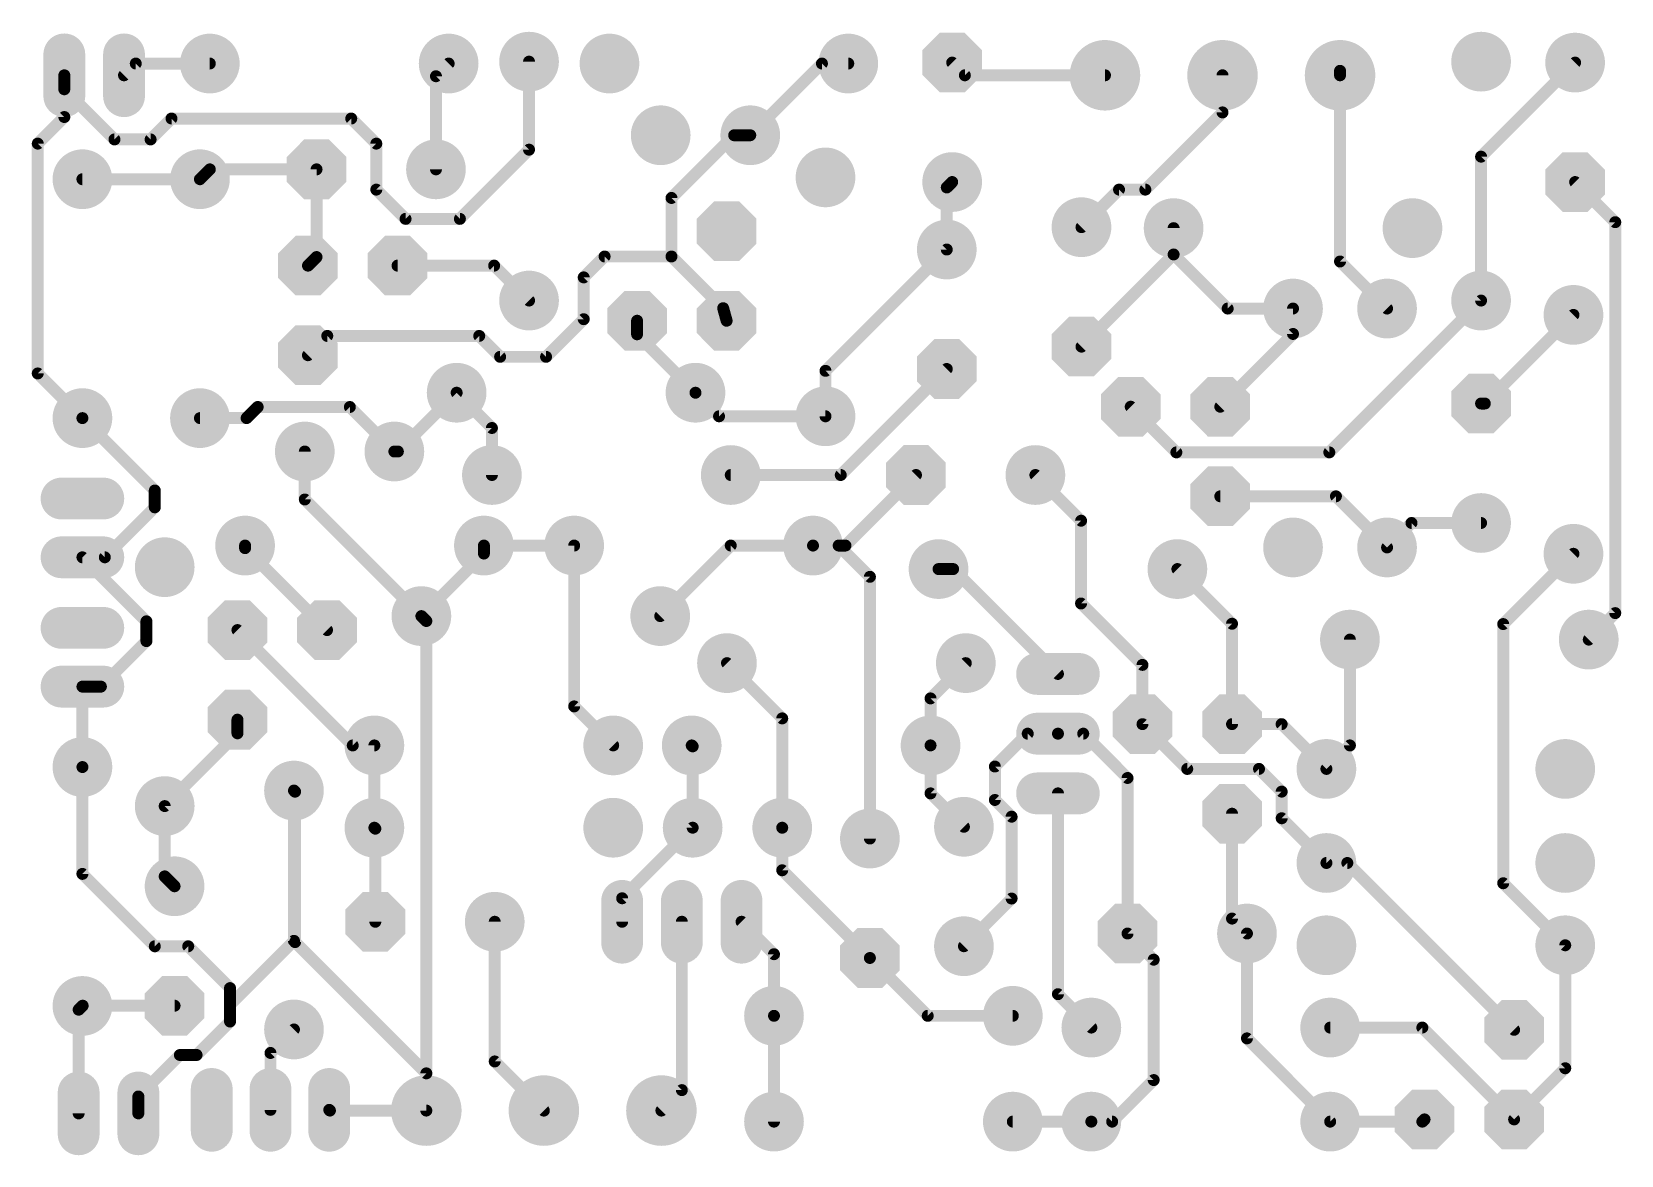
# Model space of a CAD drawing. Extents: x 1.3 to 69, y 1.1 to 48.9.
import ezdxf

# ---------------------------------------------------------------- set-up
doc = ezdxf.new("R2010")
doc.units = 0
doc.layers.add('16', color=175, linetype='CONTINUOUS')
doc.layers.add('17', color=82, linetype='CONTINUOUS')

# ---------------------------------------------------------------- blocks, each defined once
blk = doc.blocks.new('ROUNDP')
at = {"const_width": 0.5}
blk.add_lwpolyline([(0, -0.25, 1), (0, 0.25, 1), (0, -0.25)], format="xyb", dxfattribs=at)
blk = doc.blocks.new('OCTAGONP')
at = {"const_width": 0.5}
blk.add_lwpolyline([(-0.25, -0.1036), (-0.25, 0.1036), (-0.1036, 0.25), (0.1036, 0.25), (0.25, 0.1036), (0.25, -0.1036), (0.1036, -0.25), (-0.1036, -0.25), (-0.25, -0.1036), (-0.25, 0.1036)], dxfattribs=at)
blk = doc.blocks.new('LONGP100')
at = {"const_width": 1}
blk.add_lwpolyline([(-0.5, 0), (0.5, 0)], dxfattribs=at)
at = {"const_width": 0.5}
for points in [[(-0.5, 0.25, 1), (-0.5, -0.25)], [(0.5, -0.25, 1), (0.5, 0.25)]]:
    blk.add_lwpolyline(points, format="xyb", dxfattribs=at)

msp = doc.modelspace()

# ---------------------------------------------------------------- linework, layer by layer
at = {"layer": '16', "const_width": 0.508}
for points in [[(5.27, 47), (5.77, 47.5)], [(5.77, 47.5), (8.92, 47.5)], [(18.54, 46.96), (19.08, 47.5)], [(22.5, 43.836), (22.5, 47.58)], [(31.91, 44.45), (34.96, 47.5)], [(34.96, 47.5), (36.08, 47.5)], [(40.5, 47.54), (41.04, 47)], [(57, 47), (57, 47.1908)], [(63, 43.54), (67, 47.54)], [(2.73, 46.4058), (2.73, 47)], [(2.73, 45.2242), (2.73, 46.4058)], [(2.73, 46.4058), (4.8636, 44.2722)], [(18.54, 43), (18.54, 46.96)], [(41.04, 47), (47, 47)], [(52, 45.4214), (52, 47)], [(57, 39.08), (57, 47)], [(1.6002, 44.0944), (2.73, 45.2242)], [(6.4008, 44.2722), (7.2898, 45.1612)], [(7.2898, 45.1612), (14.9352, 45.1612)], [(14.9352, 45.1612), (16.002, 44.0944)], [(48.7172, 42.1386), (52, 45.4214)], [(28.559, 41.783), (31.226, 44.45)], [(31.226, 44.45), (31.91, 44.45)], [(1.6002, 34.3198), (1.6002, 44.0944)], [(4.8636, 44.2722), (6.4008, 44.2722)], [(16.002, 44.0944), (16.002, 42.1386)], [(19.558, 40.894), (22.5, 43.836)], [(63, 37.42), (63, 43.54)], [(3.5, 42.58), (8.5, 42.58)], [(8.5, 42.58), (8.92, 43)], [(8.92, 43), (13.46, 43)], [(13.46, 43), (13.46, 39.27)], [(40.27, 42.23), (40.5, 42.46)], [(68.707, 40.753), (67, 42.46)], [(16.002, 42.1386), (17.2466, 40.894)], [(28.559, 39.2938), (28.559, 41.783)], [(40.27, 39.59), (40.27, 42.23)], [(46, 40.54), (47.5986, 42.1386)], [(47.5986, 42.1386), (48.7172, 42.1386)], [(17.2466, 40.894), (19.558, 40.894)], [(49.92, 39.38), (49.92, 40.5)], [(68.707, 24.127), (68.707, 40.753)], [(13.46, 39.27), (13.095, 38.905)], [(24.8252, 38.4048), (25.7142, 39.2938)], [(25.7142, 39.2938), (28.559, 39.2938)], [(28.559, 39.2938), (30.7578, 37.095)], [(35.111, 34.431), (40.27, 39.59)], [(46, 35.46), (49.92, 39.38)], [(49.92, 39.38), (52.22, 37.08)], [(59, 37.08), (57, 39.08)], [(16.905, 38.905), (21.015, 38.905)], [(21.015, 38.905), (22.5, 37.42)], [(24.8252, 36.6268), (24.8252, 38.4048)], [(30.7578, 37.095), (30.905, 36.5616)], [(52.22, 37.08), (55, 37.08)], [(55, 37.08), (55, 36)], [(56.5426, 30.9626), (63, 37.42)], [(23.225, 35.0266), (24.8252, 36.6268)], [(27.095, 35.985), (27.095, 36.5616)], [(63.16, 33.04), (66.93, 36.81)], [(13.095, 35.095), (13.9156, 35.9156)], [(13.9156, 35.9156), (20.3802, 35.9156)], [(20.3802, 35.9156), (21.2692, 35.0266)], [(29.58, 33.5), (27.095, 35.985)], [(55, 36), (51.905, 32.905)], [(21.2692, 35.0266), (23.225, 35.0266)], [(3.5, 32.42), (1.6002, 34.3198)], [(35.111, 32.4976), (35.111, 34.431)], [(35.76, 30), (40.27, 34.51)], [(10.4838, 32.42), (10.9568, 32.893)], [(10.9568, 32.893), (14.877, 32.893)], [(14.877, 32.893), (16.77, 31)], [(16.92, 31), (19.42, 33.5)], [(19.42, 33.5), (20.92, 32)], [(29.58, 33.5), (30.5824, 32.4976)], [(48.095, 32.905), (50.0374, 30.9626)], [(63, 33.04), (63.16, 33.04)], [(6.5786, 29.3414), (3.5, 32.42)], [(8.5, 32.42), (10.4838, 32.42)], [(30.5824, 32.4976), (35.111, 32.4976)], [(20.92, 32), (20.92, 30)], [(12.96, 28.96), (12.96, 31)], [(16.77, 31), (16.92, 31)], [(50.0374, 30.9626), (56.5426, 30.9626)], [(31.08, 30), (35.76, 30)], [(35.96, 27), (38.96, 30)], [(45.9834, 28.0566), (44.04, 30)], [(6.5786, 28.6258), (6.5786, 29.3414)], [(17.92, 24), (12.96, 28.96)], [(51.905, 29.095), (56.825, 29.095)], [(56.825, 29.095), (59, 26.92)], [(4.4528, 26.5), (6.5786, 28.6258)], [(45.9834, 24.5364), (45.9834, 28.0566)], [(59, 26.92), (60.04, 27.96)], [(60.04, 27.96), (63, 27.96)], [(10.42, 27), (10.42, 26.89)], [(10.42, 26.89), (13.905, 23.405)], [(20.58, 27), (24.42, 27)], [(20.58, 26.66), (20.58, 27)], [(24.42, 27), (24.42, 20.16)], [(31.08, 27), (28.08, 24)], [(34.58, 27), (31.08, 27)], [(35.671, 27), (34.58, 27)], [(35.671, 27), (35.96, 27)], [(37, 25.671), (35.671, 27)], [(6.223, 23.777), (3.5, 26.5)], [(3.5, 26.5), (4.4528, 26.5)], [(17.92, 24), (20.58, 26.66)], [(63.9412, 23.6612), (66.93, 26.65)], [(37, 14.54), (37, 25.671)], [(40.54, 26), (39.92, 26)], [(45, 21.54), (40.54, 26)], [(52.405, 23.675), (50.08, 26)], [(48.595, 21.9248), (45.9834, 24.5364)], [(67.58, 23), (68.707, 24.127)], [(6.223, 22.9362), (6.223, 23.777)], [(18.13, 23.79), (17.92, 24)], [(18.13, 2.97), (18.13, 23.79)], [(52.405, 19.405), (52.405, 23.675)], [(63.9412, 12.6388), (63.9412, 23.6612)], [(4.2868, 21), (6.223, 22.9362)], [(15, 18.5), (10.095, 23.405)], [(57.42, 18.5), (57.42, 23)], [(33.27, 19.65), (30.92, 22)], [(39.58, 20.5), (41.08, 22)], [(48.595, 19.405), (48.595, 21.9248)], [(3.5, 17.58), (3.5, 21)], [(3.5, 21), (4.2868, 21)], [(24.42, 20.16), (26.08, 18.5)], [(39.58, 18.5), (39.58, 20.5)], [(10.095, 19.015), (10.095, 19.595)], [(33.27, 15), (33.27, 19.65)], [(50.4994, 17.5006), (48.595, 19.405)], [(52.405, 19.405), (54.515, 19.405)], [(54.515, 19.405), (56.42, 17.5)], [(7, 15.92), (10.095, 19.015)], [(43.7142, 19), (42.3164, 17.6022)], [(45, 19), (43.7142, 19)], [(45, 19), (46.0748, 19)], [(46.0748, 19), (47.96, 17.1148)], [(15.92, 18.5), (15, 18.5)], [(15.92, 15), (15.92, 18.5)], [(29.46, 18.46), (29.42, 18.5)], [(29.46, 15), (29.46, 18.46)], [(39.58, 16.46), (39.58, 18.5)], [(56.42, 17.5), (57.42, 18.5)], [(3.5, 13.0354), (3.5, 17.58)], [(42.3164, 17.6022), (42.3164, 16.1798)], [(50.4994, 17.5006), (53.5526, 17.5006)], [(53.5526, 17.5006), (54.5178, 16.5354)], [(47.96, 17.1148), (47.96, 10.5)], [(12.5, 16.58), (12.5476, 16.5324)], [(12.5, 10.1886), (12.5, 16.58)], [(12.5476, 16.5324), (12.5476, 10.1346)], [(41, 15.04), (39.58, 16.46)], [(42.3164, 16.1798), (43.0276, 15.4686)], [(45, 7.92), (45, 16.46)], [(54.5178, 16.5354), (54.5178, 15.4022)], [(7, 12.93), (7, 15.92)], [(43.0276, 15.4686), (43.0276, 11.9876)], [(52.405, 11.135), (52.405, 15.595)], [(54.5178, 15.4022), (56.42, 13.5)], [(15.96, 14.96), (15.92, 15)], [(15.96, 11), (15.96, 14.96)], [(26.46, 12), (29.46, 15)], [(33.27, 13.19), (33.27, 15)], [(56.42, 13.5), (57.31, 13.5)], [(57.31, 13.5), (64.405, 6.405)], [(6.5786, 9.9568), (3.5, 13.0354)], [(7.42, 12.51), (7, 12.93)], [(37, 9.46), (33.27, 13.19)], [(66.58, 10), (63.9412, 12.6388)], [(26.46, 11), (26.46, 12)], [(43.0276, 11.9876), (41, 9.96)], [(21.04, 5.06), (21.04, 11)], [(29, 3.84), (29, 11)], [(32.92, 9.62), (31.54, 11)], [(53.04, 10.5), (52.405, 11.135)], [(8.001, 9.9568), (6.5786, 9.9568)], [(9.779, 8.1788), (8.001, 9.9568)], [(9.779, 7.4676), (12.5, 10.1886)], [(12.5476, 10.1346), (18.13, 4.5522)], [(47.96, 10.5), (49.0728, 9.3872)], [(53.04, 6.04), (53.04, 10.5)], [(66.58, 4.77), (66.58, 10)], [(32.92, 7), (32.92, 9.62)], [(37, 9.46), (39.46, 7)], [(49.0728, 9.3872), (49.0728, 4.2672)], [(9.779, 7.4676), (9.779, 8.1788)], [(46.42, 6.5), (45, 7.92)], [(3.34, 7.26), (3.5, 7.42)], [(3.34, 2.85), (3.34, 7.26)], [(3.5, 7.42), (3.51, 7.43)], [(3.51, 7.43), (7.42, 7.43)], [(9.779, 6.7564), (9.779, 7.4676)], [(8.3566, 5.334), (9.779, 6.7564)], [(32.92, 2.5), (32.92, 7)], [(39.46, 7), (43.08, 7)], [(11.5, 5.42), (12.5, 6.42)], [(56.58, 2.5), (53.04, 6.04)], [(56.58, 6.5), (60.5, 6.5)], [(60.5, 6.5), (64.405, 2.595)], [(5.88, 3.5686), (7.6454, 5.334)], [(7.6454, 5.334), (8.3566, 5.334)], [(11.5, 3), (11.5, 5.42)], [(18.13, 4.5522), (18.13, 2.97)], [(21.04, 5.06), (23.13, 2.97)], [(64.405, 2.595), (66.58, 4.77)], [(28.13, 2.97), (29, 3.84)], [(49.0728, 4.2672), (47.3056, 2.5)], [(5.88, 2.85), (5.88, 3.5686)], [(14.03, 2.97), (14, 3)], [(18.13, 2.97), (14.03, 2.97)], [(46.42, 2.5), (43.08, 2.5)], [(47.3056, 2.5), (46.42, 2.5)], [(56.58, 2.5), (60.5, 2.5)], [(60.5, 2.5), (60.595, 2.595)]]:
    msp.add_lwpolyline(points, dxfattribs=at)
at = {"layer": '16', "const_width": 0.254}
for points in [[(5.77, 47.627, 1), (5.77, 47.373)], [(5.8598, 47.4102, 1), (5.6802, 47.5898)], [(8.92, 47.373, 1), (8.92, 47.627)], [(19.1698, 47.4102, 1), (18.9902, 47.5898)], [(22.627, 47.58, 1), (22.373, 47.58)], [(34.96, 47.627, 1), (34.96, 47.373)], [(35.0498, 47.4102, 1), (34.8702, 47.5898)], [(36.08, 47.373, 1), (36.08, 47.627)], [(40.5898, 47.6298, 1), (40.4102, 47.4502)], [(57.127, 47.1908, 1), (56.873, 47.1908)], [(67.0898, 47.4502, 1), (66.9102, 47.6298)], [(2.857, 47, 1), (2.603, 47)], [(2.857, 46.4058, 1), (2.603, 46.4058)], [(2.8198, 46.4956, 1), (2.6402, 46.316)], [(5.1802, 47.0898, 1), (5.3598, 46.9102)], [(18.667, 46.96, 1), (18.413, 46.96)], [(18.4502, 47.0498, 1), (18.6298, 46.8702)], [(41.04, 47.127, 1), (41.04, 46.873)], [(40.9502, 46.9102, 1), (41.1298, 47.0898)], [(47, 46.873, 1), (47, 47.127)], [(52.127, 47, 1), (51.873, 47)], [(57.127, 47, 1), (56.873, 47)], [(56.873, 47, 1), (57.127, 47)], [(2.603, 46.4058, 1), (2.857, 46.4058)], [(2.603, 45.2242, 1), (2.857, 45.2242)], [(2.8198, 45.1344, 1), (2.6402, 45.314)], [(7.2898, 45.2882, 1), (7.2898, 45.0342)], [(7.3796, 45.0714, 1), (7.2, 45.251)], [(15.025, 45.251, 1), (14.8454, 45.0714)], [(14.9352, 45.0342, 1), (14.9352, 45.2882)], [(51.873, 45.4214, 1), (52.127, 45.4214)], [(52.0898, 45.3316, 1), (51.9102, 45.5112)], [(31.226, 44.577, 1), (31.226, 44.323)], [(31.3158, 44.3602, 1), (31.1362, 44.5398)], [(31.8202, 44.5398, 1), (31.9998, 44.3602)], [(31.91, 44.323, 1), (31.91, 44.577)], [(1.7272, 44.0944, 1), (1.4732, 44.0944)], [(1.5104, 44.1842, 1), (1.69, 44.0046)], [(4.8636, 44.3992, 1), (4.8636, 44.1452)], [(4.7738, 44.1824, 1), (4.9534, 44.362)], [(6.311, 44.362, 1), (6.4906, 44.1824)], [(6.4008, 44.1452, 1), (6.4008, 44.3992)], [(16.129, 44.0944, 1), (15.875, 44.0944)], [(15.9122, 44.0046, 1), (16.0918, 44.1842)], [(22.373, 43.836, 1), (22.627, 43.836)], [(22.5898, 43.7462, 1), (22.4102, 43.9258)], [(63.127, 43.54, 1), (62.873, 43.54)], [(62.9102, 43.6298, 1), (63.0898, 43.4502)], [(3.5, 42.707, 1), (3.5, 42.453)], [(8.4102, 42.6698, 1), (8.5898, 42.4902)], [(8.5, 42.453, 1), (8.5, 42.707)], [(8.92, 43.127, 1), (8.92, 42.873)], [(9.0098, 42.9102, 1), (8.8302, 43.0898)], [(13.587, 43, 1), (13.333, 43)], [(13.46, 42.873, 1), (13.46, 43.127)], [(18.413, 43, 1), (18.667, 43)], [(40.5898, 42.3702, 1), (40.4102, 42.5498)], [(67.0898, 42.5498, 1), (66.9102, 42.3702)], [(16.0918, 42.2284, 1), (15.9122, 42.0488)], [(15.875, 42.1386, 1), (16.129, 42.1386)], [(28.686, 41.783, 1), (28.432, 41.783)], [(28.4692, 41.8728, 1), (28.6488, 41.6932)], [(40.397, 42.23, 1), (40.143, 42.23)], [(40.1802, 42.3198, 1), (40.3598, 42.1402)], [(47.5986, 42.2656, 1), (47.5986, 42.0116)], [(47.6884, 42.0488, 1), (47.5088, 42.2284)], [(48.6274, 42.2284, 1), (48.807, 42.0488)], [(48.7172, 42.0116, 1), (48.7172, 42.2656)], [(17.2466, 41.021, 1), (17.2466, 40.767)], [(17.1568, 40.8042, 1), (17.3364, 40.9838)], [(19.4682, 40.9838, 1), (19.6478, 40.8042)], [(19.558, 40.767, 1), (19.558, 41.021)], [(45.9102, 40.6298, 1), (46.0898, 40.4502)], [(50.047, 40.5, 1), (49.793, 40.5)], [(68.834, 40.753, 1), (68.58, 40.753)], [(68.6172, 40.6632, 1), (68.7968, 40.8428)], [(13.333, 39.27, 1), (13.587, 39.27)], [(13.5498, 39.1802, 1), (13.3702, 39.3598)], [(25.7142, 39.4208, 1), (25.7142, 39.1668)], [(25.804, 39.204, 1), (25.6244, 39.3836)], [(28.6488, 39.3836, 1), (28.4692, 39.204)], [(28.432, 39.2938, 1), (28.686, 39.2938)], [(28.559, 39.1668, 1), (28.559, 39.4208)], [(40.143, 39.59, 1), (40.397, 39.59)], [(40.3598, 39.5002, 1), (40.1802, 39.6798)], [(50.0098, 39.4698, 1), (49.8302, 39.2902)], [(49.793, 39.38, 1), (50.047, 39.38)], [(50.0098, 39.2902, 1), (49.8302, 39.4698)], [(57.0898, 39.1698, 1), (56.9102, 38.9902)], [(13.0052, 38.9948, 1), (13.1848, 38.8152)], [(16.905, 39.032, 1), (16.905, 38.778)], [(21.1048, 38.9948, 1), (20.9252, 38.8152)], [(21.015, 38.778, 1), (21.015, 39.032)], [(24.9522, 38.4048, 1), (24.6982, 38.4048)], [(24.7354, 38.4946, 1), (24.915, 38.315)], [(56.873, 39.08, 1), (57.127, 39.08)], [(22.4102, 37.3302, 1), (22.5898, 37.5098)], [(30.8802, 37.1288, 1), (30.6354, 37.0612)], [(30.668, 37.0052, 1), (30.8476, 37.1848)], [(52.22, 37.207, 1), (52.22, 36.953)], [(52.1302, 36.9902, 1), (52.3098, 37.1698)], [(55.127, 37.08, 1), (54.873, 37.08)], [(55, 36.953, 1), (55, 37.207)], [(58.9102, 36.9902, 1), (59.0898, 37.1698)], [(62.873, 37.42, 1), (63.127, 37.42)], [(63.0898, 37.3302, 1), (62.9102, 37.5098)], [(24.6982, 36.6268, 1), (24.9522, 36.6268)], [(24.915, 36.537, 1), (24.7354, 36.7166)], [(27.222, 36.5616, 1), (26.968, 36.5616)], [(30.7826, 36.5278, 1), (31.0274, 36.5954)], [(67.0198, 36.7202, 1), (66.8402, 36.8998)], [(13.9156, 36.0426, 1), (13.9156, 35.7886)], [(14.0054, 35.8258, 1), (13.8258, 36.0054)], [(20.47, 36.0054, 1), (20.2904, 35.8258)], [(20.3802, 35.7886, 1), (20.3802, 36.0426)], [(27.1848, 36.0748, 1), (27.0052, 35.8952)], [(26.968, 35.985, 1), (27.222, 35.985)], [(54.873, 36, 1), (55.127, 36)], [(55.0898, 35.9102, 1), (54.9102, 36.0898)], [(13.0052, 35.1848, 1), (13.1848, 35.0052)], [(21.2692, 35.1536, 1), (21.2692, 34.8996)], [(21.1794, 34.9368, 1), (21.359, 35.1164)], [(23.1352, 35.1164, 1), (23.3148, 34.9368)], [(23.225, 34.8996, 1), (23.225, 35.1536)], [(45.9102, 35.5498, 1), (46.0898, 35.3702)], [(1.69, 34.4096, 1), (1.5104, 34.23)], [(35.238, 34.431, 1), (34.984, 34.431)], [(35.0212, 34.5208, 1), (35.2008, 34.3412)], [(40.3598, 34.4202, 1), (40.1802, 34.5998)], [(1.4732, 34.3198, 1), (1.7272, 34.3198)], [(10.9568, 33.02, 1), (10.9568, 32.766)], [(11.0466, 32.8032, 1), (10.867, 32.9828)], [(14.9668, 32.9828, 1), (14.7872, 32.8032)], [(14.877, 32.766, 1), (14.877, 33.02)], [(19.5098, 33.5898, 1), (19.3302, 33.4102)], [(19.5098, 33.4102, 1), (19.3302, 33.5898)], [(29.6698, 33.5898, 1), (29.4902, 33.4102)], [(29.4902, 33.4102, 1), (29.6698, 33.5898)], [(48.1848, 32.9948, 1), (48.0052, 32.8152)], [(63, 33.167, 1), (63, 32.913)], [(63.0702, 33.1298, 1), (63.2498, 32.9502)], [(63.16, 32.913, 1), (63.16, 33.167)], [(3.5898, 32.5098, 1), (3.4102, 32.3302)], [(3.4102, 32.3302, 1), (3.5898, 32.5098)], [(8.5, 32.547, 1), (8.5, 32.293)], [(10.394, 32.5098, 1), (10.5736, 32.3302)], [(10.4838, 32.293, 1), (10.4838, 32.547)], [(30.5824, 32.6246, 1), (30.5824, 32.3706)], [(30.4926, 32.4078, 1), (30.6722, 32.5874)], [(34.984, 32.4976, 1), (35.238, 32.4976)], [(35.111, 32.3706, 1), (35.111, 32.6246)], [(51.8152, 32.9948, 1), (51.9948, 32.8152)], [(21.047, 32, 1), (20.793, 32)], [(20.8302, 31.9102, 1), (21.0098, 32.0898)], [(13.087, 31, 1), (12.833, 31)], [(16.77, 31.127, 1), (16.77, 30.873)], [(16.6802, 30.9102, 1), (16.8598, 31.0898)], [(16.8302, 31.0898, 1), (17.0098, 30.9102)], [(16.92, 30.873, 1), (16.92, 31.127)], [(50.0374, 31.0896, 1), (50.0374, 30.8356)], [(49.9476, 30.8728, 1), (50.1272, 31.0524)], [(56.4528, 31.0524, 1), (56.6324, 30.8728)], [(56.5426, 30.8356, 1), (56.5426, 31.0896)], [(20.793, 30, 1), (21.047, 30)], [(31.08, 30.127, 1), (31.08, 29.873)], [(35.6702, 30.0898, 1), (35.8498, 29.9102)], [(35.76, 29.873, 1), (35.76, 30.127)], [(39.0498, 29.9102, 1), (38.8702, 30.0898)], [(44.1298, 30.0898, 1), (43.9502, 29.9102)], [(6.7056, 29.3414, 1), (6.4516, 29.3414)], [(6.4888, 29.2516, 1), (6.6684, 29.4312)], [(13.0498, 29.0498, 1), (12.8702, 28.8702)], [(12.833, 28.96, 1), (13.087, 28.96)], [(51.905, 29.222, 1), (51.905, 28.968)], [(56.9148, 29.1848, 1), (56.7352, 29.0052)], [(56.825, 28.968, 1), (56.825, 29.222)], [(6.4516, 28.6258, 1), (6.7056, 28.6258)], [(6.6684, 28.536, 1), (6.4888, 28.7156)], [(46.1104, 28.0566, 1), (45.8564, 28.0566)], [(45.8936, 27.9668, 1), (46.0732, 28.1464)], [(60.04, 28.087, 1), (60.04, 27.833)], [(60.1298, 27.8702, 1), (59.9502, 28.0498)], [(63, 27.833, 1), (63, 28.087)], [(10.547, 27, 1), (10.293, 27)], [(10.5098, 26.9798, 1), (10.3302, 26.8002)], [(20.58, 27.127, 1), (20.58, 26.873)], [(20.707, 27, 1), (20.453, 27)], [(24.547, 27, 1), (24.293, 27)], [(24.42, 26.873, 1), (24.42, 27.127)], [(31.08, 27.127, 1), (31.08, 26.873)], [(31.1698, 26.9102, 1), (30.9902, 27.0898)], [(34.58, 27.127, 1), (34.58, 26.873)], [(34.58, 26.873, 1), (34.58, 27.127)], [(35.671, 27.127, 1), (35.671, 26.873)], [(35.7608, 27.0898, 1), (35.5812, 26.9102)], [(35.671, 26.873, 1), (35.671, 27.127)], [(35.8702, 27.0898, 1), (36.0498, 26.9102)], [(35.96, 26.873, 1), (35.96, 27.127)], [(58.9102, 27.0098, 1), (59.0898, 26.8302)], [(58.9102, 26.8302, 1), (59.0898, 27.0098)], [(3.5898, 26.5898, 1), (3.4102, 26.4102)], [(3.5, 26.627, 1), (3.5, 26.373)], [(4.363, 26.5898, 1), (4.5426, 26.4102)], [(4.4528, 26.373, 1), (4.4528, 26.627)], [(10.293, 26.89, 1), (10.547, 26.89)], [(20.453, 26.66, 1), (20.707, 26.66)], [(20.6698, 26.5702, 1), (20.4902, 26.7498)], [(67.0198, 26.5602, 1), (66.8402, 26.7398)], [(37.127, 25.671, 1), (36.873, 25.671)], [(36.9102, 25.5812, 1), (37.0898, 25.7608)], [(39.92, 26.127, 1), (39.92, 25.873)], [(40.6298, 26.0898, 1), (40.4502, 25.9102)], [(40.54, 25.873, 1), (40.54, 26.127)], [(50.1698, 26.0898, 1), (49.9902, 25.9102)], [(46.0732, 24.6262, 1), (45.8936, 24.4466)], [(45.8564, 24.5364, 1), (46.1104, 24.5364)], [(68.7968, 24.0372, 1), (68.6172, 24.2168)], [(6.35, 23.777, 1), (6.096, 23.777)], [(6.1332, 23.6872, 1), (6.3128, 23.8668)], [(18.0098, 24.0898, 1), (17.8302, 23.9102)], [(17.8302, 24.0898, 1), (18.0098, 23.9102)], [(17.8302, 23.9102, 1), (18.0098, 24.0898)], [(18.257, 23.79, 1), (18.003, 23.79)], [(18.0402, 23.7002, 1), (18.2198, 23.8798)], [(27.9902, 24.0898, 1), (28.1698, 23.9102)], [(52.532, 23.675, 1), (52.278, 23.675)], [(52.3152, 23.5852, 1), (52.4948, 23.7648)], [(64.0682, 23.6612, 1), (63.8142, 23.6612)], [(63.8514, 23.751, 1), (64.031, 23.5714)], [(68.58, 24.127, 1), (68.834, 24.127)], [(6.096, 22.9362, 1), (6.35, 22.9362)], [(6.3128, 22.8464, 1), (6.1332, 23.026)], [(10.1848, 23.4948, 1), (10.0052, 23.3152)], [(13.8152, 23.3152, 1), (13.9948, 23.4948)], [(57.547, 23, 1), (57.293, 23)], [(67.4902, 23.0898, 1), (67.6698, 22.9102)], [(31.0098, 22.0898, 1), (30.8302, 21.9102)], [(41.1698, 21.9102, 1), (40.9902, 22.0898)], [(44.9102, 21.4502, 1), (45.0898, 21.6298)], [(48.722, 21.9248, 1), (48.468, 21.9248)], [(48.5052, 21.835, 1), (48.6848, 22.0146)], [(3.627, 21, 1), (3.373, 21)], [(3.5, 21.127, 1), (3.5, 20.873)], [(4.197, 21.0898, 1), (4.3766, 20.9102)], [(4.2868, 20.873, 1), (4.2868, 21.127)], [(24.5098, 20.2498, 1), (24.3302, 20.0702)], [(24.293, 20.16, 1), (24.547, 20.16)], [(39.707, 20.5, 1), (39.453, 20.5)], [(39.4902, 20.5898, 1), (39.6698, 20.4102)], [(10.222, 19.595, 1), (9.968, 19.595)], [(33.397, 19.65, 1), (33.143, 19.65)], [(33.1802, 19.5602, 1), (33.3598, 19.7398)], [(48.6848, 19.4948, 1), (48.5052, 19.3152)], [(52.405, 19.532, 1), (52.405, 19.278)], [(54.6048, 19.4948, 1), (54.4252, 19.3152)], [(54.515, 19.278, 1), (54.515, 19.532)], [(9.968, 19.015, 1), (10.222, 19.015)], [(10.1848, 18.9252, 1), (10.0052, 19.1048)], [(43.7142, 19.127, 1), (43.7142, 18.873)], [(43.804, 18.9102, 1), (43.6244, 19.0898)], [(45, 19.127, 1), (45, 18.873)], [(45, 18.873, 1), (45, 19.127)], [(46.1646, 19.0898, 1), (45.985, 18.9102)], [(46.0748, 18.873, 1), (46.0748, 19.127)], [(48.468, 19.405, 1), (48.722, 19.405)], [(52.278, 19.405, 1), (52.532, 19.405)], [(15, 18.627, 1), (15, 18.373)], [(14.9102, 18.4102, 1), (15.0898, 18.5898)], [(16.047, 18.5, 1), (15.793, 18.5)], [(15.92, 18.373, 1), (15.92, 18.627)], [(25.9902, 18.4102, 1), (26.1698, 18.5898)], [(29.5098, 18.5898, 1), (29.3302, 18.4102)], [(29.587, 18.46, 1), (29.333, 18.46)], [(29.3702, 18.3702, 1), (29.5498, 18.5498)], [(39.707, 18.5, 1), (39.453, 18.5)], [(39.453, 18.5, 1), (39.707, 18.5)], [(57.293, 18.5, 1), (57.547, 18.5)], [(57.5098, 18.4102, 1), (57.3302, 18.5898)], [(3.627, 17.58, 1), (3.373, 17.58)], [(3.373, 17.58, 1), (3.627, 17.58)], [(42.4434, 17.6022, 1), (42.1894, 17.6022)], [(42.2266, 17.692, 1), (42.4062, 17.5124)], [(50.4994, 17.6276, 1), (50.4994, 17.3736)], [(50.4096, 17.4108, 1), (50.5892, 17.5904)], [(53.6424, 17.5904, 1), (53.4628, 17.4108)], [(53.5526, 17.3736, 1), (53.5526, 17.6276)], [(56.3302, 17.5898, 1), (56.5098, 17.4102)], [(56.3302, 17.4102, 1), (56.5098, 17.5898)], [(48.087, 17.1148, 1), (47.833, 17.1148)], [(47.8702, 17.025, 1), (48.0498, 17.2046)], [(12.5898, 16.6698, 1), (12.4102, 16.4902)], [(12.627, 16.58, 1), (12.373, 16.58)], [(12.6746, 16.5324, 1), (12.4206, 16.5324)], [(12.4578, 16.4426, 1), (12.6374, 16.6222)], [(39.6698, 16.5498, 1), (39.4902, 16.3702)], [(39.453, 16.46, 1), (39.707, 16.46)], [(42.4062, 16.2696, 1), (42.2266, 16.09)], [(42.1894, 16.1798, 1), (42.4434, 16.1798)], [(45.127, 16.46, 1), (44.873, 16.46)], [(54.6448, 16.5354, 1), (54.3908, 16.5354)], [(54.428, 16.4456, 1), (54.6076, 16.6252)], [(7.127, 15.92, 1), (6.873, 15.92)], [(6.9102, 16.0098, 1), (7.0898, 15.8302)], [(43.1546, 15.4686, 1), (42.9006, 15.4686)], [(42.9378, 15.3788, 1), (43.1174, 15.5584)], [(52.532, 15.595, 1), (52.278, 15.595)], [(54.6076, 15.492, 1), (54.428, 15.3124)], [(16.0098, 15.0898, 1), (15.8302, 14.9102)], [(15.793, 15, 1), (16.047, 15)], [(16.087, 14.96, 1), (15.833, 14.96)], [(15.8702, 14.8702, 1), (16.0498, 15.0498)], [(29.333, 15, 1), (29.587, 15)], [(29.5498, 14.9102, 1), (29.3702, 15.0898)], [(33.397, 15, 1), (33.143, 15)], [(33.143, 15, 1), (33.397, 15)], [(40.9102, 14.9502, 1), (41.0898, 15.1298)], [(54.3908, 15.4022, 1), (54.6448, 15.4022)], [(36.873, 14.54, 1), (37.127, 14.54)], [(56.42, 13.627, 1), (56.42, 13.373)], [(56.3302, 13.4102, 1), (56.5098, 13.5898)], [(57.3998, 13.5898, 1), (57.2202, 13.4102)], [(57.31, 13.373, 1), (57.31, 13.627)], [(3.5898, 13.1252, 1), (3.4102, 12.9456)], [(3.373, 13.0354, 1), (3.627, 13.0354)], [(7.0898, 13.0198, 1), (6.9102, 12.8402)], [(6.873, 12.93, 1), (7.127, 12.93)], [(33.3598, 13.2798, 1), (33.1802, 13.1002)], [(33.143, 13.19, 1), (33.397, 13.19)], [(64.031, 12.7286, 1), (63.8514, 12.549)], [(7.3302, 12.4202, 1), (7.5098, 12.5998)], [(26.587, 12, 1), (26.333, 12)], [(26.3702, 12.0898, 1), (26.5498, 11.9102)], [(43.1174, 11.8978, 1), (42.9378, 12.0774)], [(63.8142, 12.6388, 1), (64.0682, 12.6388)], [(42.9006, 11.9876, 1), (43.1546, 11.9876)], [(15.833, 11, 1), (16.087, 11)], [(21.167, 11, 1), (20.913, 11)], [(26.333, 11, 1), (26.587, 11)], [(29.127, 11, 1), (28.873, 11)], [(31.6298, 11.0898, 1), (31.4502, 10.9102)], [(52.4948, 11.2248, 1), (52.3152, 11.0452)], [(52.278, 11.135, 1), (52.532, 11.135)], [(6.5786, 10.0838, 1), (6.5786, 9.8298)], [(6.4888, 9.867, 1), (6.6684, 10.0466)], [(8.0908, 10.0466, 1), (7.9112, 9.867)], [(8.001, 9.8298, 1), (8.001, 10.0838)], [(12.373, 10.1886, 1), (12.627, 10.1886)], [(12.5898, 10.0988, 1), (12.4102, 10.2784)], [(12.6374, 10.2244, 1), (12.4578, 10.0448)], [(12.4206, 10.1346, 1), (12.6746, 10.1346)], [(40.9102, 10.0498, 1), (41.0898, 9.8702)], [(48.0498, 10.5898, 1), (47.8702, 10.4102)], [(47.833, 10.5, 1), (48.087, 10.5)], [(53.167, 10.5, 1), (52.913, 10.5)], [(52.9502, 10.4102, 1), (53.1298, 10.5898)], [(66.707, 10, 1), (66.453, 10)], [(66.4902, 9.9102, 1), (66.6698, 10.0898)], [(33.047, 9.62, 1), (32.793, 9.62)], [(32.8302, 9.5302, 1), (33.0098, 9.7098)], [(37.0898, 9.5498, 1), (36.9102, 9.3702)], [(36.9102, 9.3702, 1), (37.0898, 9.5498)], [(49.1998, 9.3872, 1), (48.9458, 9.3872)], [(48.983, 9.2974, 1), (49.1626, 9.477)], [(9.906, 8.1788, 1), (9.652, 8.1788)], [(9.6892, 8.089, 1), (9.8688, 8.2686)], [(45.0898, 8.0098, 1), (44.9102, 7.8302)], [(3.467, 7.26, 1), (3.213, 7.26)], [(3.2502, 7.3498, 1), (3.4298, 7.1702)], [(3.4102, 7.5098, 1), (3.5898, 7.3302)], [(3.51, 7.557, 1), (3.51, 7.303)], [(3.5898, 7.3302, 1), (3.4102, 7.5098)], [(3.5998, 7.3402, 1), (3.4202, 7.5198)], [(7.42, 7.303, 1), (7.42, 7.557)], [(9.906, 7.4676, 1), (9.652, 7.4676)], [(9.6892, 7.5574, 1), (9.8688, 7.3778)], [(9.652, 7.4676, 1), (9.906, 7.4676)], [(44.873, 7.92, 1), (45.127, 7.92)], [(9.652, 6.7564, 1), (9.906, 6.7564)], [(9.8688, 6.6666, 1), (9.6892, 6.8462)], [(33.047, 7, 1), (32.793, 7)], [(32.793, 7, 1), (33.047, 7)], [(39.46, 7.127, 1), (39.46, 6.873)], [(39.3702, 6.9102, 1), (39.5498, 7.0898)], [(43.08, 6.873, 1), (43.08, 7.127)], [(12.5898, 6.3302, 1), (12.4102, 6.5098)], [(46.3302, 6.4102, 1), (46.5098, 6.5898)], [(53.1298, 6.1298, 1), (52.9502, 5.9502)], [(52.913, 6.04, 1), (53.167, 6.04)], [(56.58, 6.627, 1), (56.58, 6.373)], [(60.5898, 6.5898, 1), (60.4102, 6.4102)], [(60.5, 6.373, 1), (60.5, 6.627)], [(64.3152, 6.3152, 1), (64.4948, 6.4948)], [(7.6454, 5.461, 1), (7.6454, 5.207)], [(7.7352, 5.2442, 1), (7.5556, 5.4238)], [(8.2668, 5.4238, 1), (8.4464, 5.2442)], [(8.3566, 5.207, 1), (8.3566, 5.461)], [(11.627, 5.42, 1), (11.373, 5.42)], [(11.4102, 5.5098, 1), (11.5898, 5.3302)], [(18.257, 4.5522, 1), (18.003, 4.5522)], [(18.0402, 4.4624, 1), (18.2198, 4.642)], [(21.1298, 5.1498, 1), (20.9502, 4.9702)], [(20.913, 5.06, 1), (21.167, 5.06)], [(66.453, 4.77, 1), (66.707, 4.77)], [(66.6698, 4.6802, 1), (66.4902, 4.8598)], [(29.0898, 3.7502, 1), (28.9102, 3.9298)], [(48.9458, 4.2672, 1), (49.1998, 4.2672)], [(49.1626, 4.1774, 1), (48.983, 4.357)], [(6.007, 3.5686, 1), (5.753, 3.5686)], [(5.7902, 3.6584, 1), (5.9698, 3.4788)], [(28.873, 3.84, 1), (29.127, 3.84)], [(3.213, 2.85, 1), (3.467, 2.85)], [(5.753, 2.85, 1), (6.007, 2.85)], [(11.373, 3, 1), (11.627, 3)], [(14.0898, 3.0898, 1), (13.9102, 2.9102)], [(14.03, 3.097, 1), (14.03, 2.843)], [(13.9402, 2.8802, 1), (14.1198, 3.0598)], [(18.003, 2.97, 1), (18.257, 2.97)], [(18.003, 2.97, 1), (18.257, 2.97)], [(18.13, 2.843, 1), (18.13, 3.097)], [(23.0402, 2.8802, 1), (23.2198, 3.0598)], [(28.0402, 3.0598, 1), (28.2198, 2.8802)], [(43.08, 2.627, 1), (43.08, 2.373)], [(46.42, 2.627, 1), (46.42, 2.373)], [(46.42, 2.373, 1), (46.42, 2.627)], [(47.2158, 2.5898, 1), (47.3954, 2.4102)], [(47.3056, 2.373, 1), (47.3056, 2.627)], [(56.58, 2.627, 1), (56.58, 2.373)], [(56.4902, 2.4102, 1), (56.6698, 2.5898)], [(60.4102, 2.5898, 1), (60.5898, 2.4102)], [(60.5, 2.373, 1), (60.5, 2.627)], [(60.6848, 2.5052, 1), (60.5052, 2.6848)], [(64.3152, 2.6848, 1), (64.4948, 2.5052)], [(64.3152, 2.5052, 1), (64.4948, 2.6848)], [(32.793, 2.5, 1), (33.047, 2.5)]]:
    msp.add_lwpolyline(points, format="xyb", dxfattribs=at)

# ---------------------------------------------------------------- block references
at = {"layer": '17'}
for name, p, xscale, yscale, rotation in [('LONGP100', (2.73, 47), 1.778, 1.778, 270), ('LONGP100', (5.27, 47), 1.778, 1.778, 270), ('ROUNDP', (8.92, 47.5), 2.54, 2.54, 180), ('ROUNDP', (19.08, 47.5), 2.54, 2.54, 180), ('ROUNDP', (22.5, 47.58), 2.54, 2.54, 90), ('OCTAGONP', (40.5, 47.54), 2.54, 2.54, 90), ('ROUNDP', (63, 47.58), 2.54, 2.54, 270), ('ROUNDP', (67, 47.54), 2.54, 2.54, 270), ('ROUNDP', (47, 47), 3, 3, 180), ('ROUNDP', (52, 47), 3, 3, 180), ('ROUNDP', (57, 47), 3, 3, 180), ('OCTAGONP', (13.46, 43), 2.54, 2.54, 180), ('ROUNDP', (18.54, 43), 2.54, 2.54, 180), ('ROUNDP', (3.5, 42.58), 2.54, 2.54, 270), ('ROUNDP', (8.5, 42.58), 2.54, 2.54, 270), ('ROUNDP', (35.111, 42.6576), 2.54, 2.54, 90), ('ROUNDP', (40.5, 42.46), 2.54, 2.54, 90), ('OCTAGONP', (67, 42.46), 2.54, 2.54, 270), ('ROUNDP', (46, 40.54), 2.54, 2.54, 270), ('ROUNDP', (49.92, 40.5), 2.54, 2.54, 180), ('ROUNDP', (60.08, 40.5), 2.54, 2.54, 180), ('ROUNDP', (40.27, 39.59), 2.54, 2.54, 270), ('OCTAGONP', (13.095, 38.905), 2.54, 2.54, 180), ('OCTAGONP', (16.905, 38.905), 2.54, 2.54, 180), ('ROUNDP', (22.5, 37.42), 2.54, 2.54, 90), ('ROUNDP', (63, 37.42), 2.54, 2.54, 270), ('ROUNDP', (55, 37.08), 2.54, 2.54, 270), ('ROUNDP', (59, 37.08), 2.54, 2.54, 90), ('ROUNDP', (66.93, 36.81), 2.54, 2.54, 270), ('OCTAGONP', (46, 35.46), 2.54, 2.54, 270), ('OCTAGONP', (13.095, 35.095), 2.54, 2.54, 180), ('OCTAGONP', (40.27, 34.51), 2.54, 2.54, 270), ('ROUNDP', (19.42, 33.5), 2.54, 2.54, 180), ('ROUNDP', (29.58, 33.5), 2.54, 2.54, 180), ('OCTAGONP', (48.095, 32.905), 2.54, 2.54, 90), ('OCTAGONP', (51.905, 32.905), 2.54, 2.54, 90), ('OCTAGONP', (63, 33.04), 2.54, 2.54, 90), ('ROUNDP', (3.5, 32.42), 2.54, 2.54, 270), ('ROUNDP', (8.5, 32.42), 2.54, 2.54, 270), ('ROUNDP', (35.111, 32.4976), 2.54, 2.54, 90), ('ROUNDP', (12.96, 31), 2.54, 2.54, 180), ('ROUNDP', (16.77, 31), 2.54, 2.54, 180), ('OCTAGONP', (38.96, 30), 2.54, 2.54, 180), ('ROUNDP', (44.04, 30), 2.54, 2.54, 180), ('OCTAGONP', (51.905, 29.095), 2.54, 2.54, 90), ('ROUNDP', (63, 27.96), 2.54, 2.54, 90), ('ROUNDP', (24.42, 27), 2.54, 2.54, 180), ('ROUNDP', (34.58, 27), 2.54, 2.54, 180), ('ROUNDP', (55, 26.92), 2.54, 2.54, 270), ('ROUNDP', (59, 26.92), 2.54, 2.54, 90), ('ROUNDP', (66.93, 26.65), 2.54, 2.54, 270), ('ROUNDP', (7, 26.08), 2.54, 2.54, 270), ('ROUNDP', (39.92, 26), 2.54, 2.54, 180), ('ROUNDP', (50.08, 26), 2.54, 2.54, 180), ('OCTAGONP', (10.095, 23.405), 2.54, 2.54, 180), ('OCTAGONP', (13.905, 23.405), 2.54, 2.54, 180), ('ROUNDP', (57.42, 23), 2.54, 2.54, 180), ('ROUNDP', (67.58, 23), 2.54, 2.54, 180), ('LONGP100', (45, 21.54), 1.778, 1.778, 180), ('OCTAGONP', (10.095, 19.595), 2.54, 2.54, 180), ('OCTAGONP', (48.595, 19.405), 2.54, 2.54, 90), ('OCTAGONP', (52.405, 19.405), 2.54, 2.54, 90), ('ROUNDP', (29.42, 18.5), 2.54, 2.54, 180), ('ROUNDP', (39.58, 18.5), 2.54, 2.54, 180), ('LONGP100', (45, 19), 1.778, 1.778, 180), ('ROUNDP', (3.5, 17.58), 2.54, 2.54, 90), ('ROUNDP', (56.42, 17.5), 2.54, 2.54, 180), ('ROUNDP', (66.58, 17.5), 2.54, 2.54, 180), ('ROUNDP', (12.5, 16.58), 2.54, 2.54, 90), ('ROUNDP', (7, 15.92), 2.54, 2.54, 270), ('LONGP100', (45, 16.46), 1.778, 1.778, 180), ('ROUNDP', (15.92, 15), 2.54, 2.54, 180), ('ROUNDP', (26.08, 15), 2.54, 2.54, 180), ('ROUNDP', (29.46, 15), 2.54, 2.54, 180), ('ROUNDP', (33.27, 15), 2.54, 2.54, 180), ('ROUNDP', (41, 15.04), 2.54, 2.54, 270), ('OCTAGONP', (52.405, 15.595), 2.54, 2.54, 90), ('ROUNDP', (37, 14.54), 2.54, 2.54, 270), ('ROUNDP', (56.42, 13.5), 2.54, 2.54, 180), ('ROUNDP', (66.58, 13.5), 2.54, 2.54, 180), ('ROUNDP', (7.42, 12.51), 2.54, 2.54, 270), ('OCTAGONP', (15.96, 11), 2.54, 2.54, 180), ('ROUNDP', (21.04, 11), 2.54, 2.54, 180), ('LONGP100', (26.46, 11), 1.778, 1.778, 90), ('LONGP100', (29, 11), 1.778, 1.778, 90), ('LONGP100', (31.54, 11), 1.778, 1.778, 90), ('OCTAGONP', (47.96, 10.5), 2.54, 2.54, 180), ('ROUNDP', (53.04, 10.5), 2.54, 2.54, 180), ('ROUNDP', (41, 9.96), 2.54, 2.54, 270), ('OCTAGONP', (37, 9.46), 2.54, 2.54, 270), ('ROUNDP', (3.5, 7.42), 2.54, 2.54, 90), ('OCTAGONP', (7.42, 7.43), 2.54, 2.54, 270), ('ROUNDP', (32.92, 7), 2.54, 2.54, 180), ('ROUNDP', (43.08, 7), 2.54, 2.54, 180), ('ROUNDP', (12.5, 6.42), 2.54, 2.54, 90), ('ROUNDP', (46.42, 6.5), 2.54, 2.54, 180), ('ROUNDP', (56.58, 6.5), 2.54, 2.54, 180), ('LONGP100', (9, 3), 1.778, 1.778, 90), ('LONGP100', (11.5, 3), 1.778, 1.778, 90), ('LONGP100', (14, 3), 1.778, 1.778, 90), ('LONGP100', (3.34, 2.85), 1.778, 1.778, 90), ('LONGP100', (5.88, 2.85), 1.778, 1.778, 90), ('ROUNDP', (46.42, 2.5), 2.54, 2.54, 180), ('ROUNDP', (56.58, 2.5), 2.54, 2.54, 180)]:
    msp.add_blockref(name, p, dxfattribs=dict(at, xscale=xscale, yscale=yscale, rotation=rotation))
for name, p, xscale, yscale in [('ROUNDP', (25.92, 47.5), 2.54, 2.54), ('ROUNDP', (36.08, 47.5), 2.54, 2.54), ('ROUNDP', (28.1, 44.45), 2.54, 2.54), ('ROUNDP', (31.91, 44.45), 2.54, 2.54), ('OCTAGONP', (30.905, 40.3716), 2.54, 2.54), ('OCTAGONP', (27.095, 36.5616), 2.54, 2.54), ('OCTAGONP', (30.905, 36.5616), 2.54, 2.54), ('ROUNDP', (20.92, 30), 2.54, 2.54), ('ROUNDP', (31.08, 30), 2.54, 2.54), ('LONGP100', (3.5, 29), 1.778, 1.778), ('ROUNDP', (10.42, 27), 2.54, 2.54), ('ROUNDP', (20.58, 27), 2.54, 2.54), ('LONGP100', (3.5, 26.5), 1.778, 1.778), ('ROUNDP', (17.92, 24), 2.54, 2.54), ('ROUNDP', (28.08, 24), 2.54, 2.54), ('LONGP100', (3.5, 23.5), 1.778, 1.778), ('ROUNDP', (30.92, 22), 2.54, 2.54), ('ROUNDP', (41.08, 22), 2.54, 2.54), ('LONGP100', (3.5, 21), 1.778, 1.778), ('ROUNDP', (15.92, 18.5), 2.54, 2.54), ('ROUNDP', (26.08, 18.5), 2.54, 2.54), ('ROUNDP', (56.42, 10), 2.54, 2.54), ('ROUNDP', (66.58, 10), 2.54, 2.54), ('OCTAGONP', (64.405, 6.405), 2.54, 2.54), ('ROUNDP', (18.13, 2.97), 3, 3), ('ROUNDP', (23.13, 2.97), 3, 3), ('ROUNDP', (28.13, 2.97), 3, 3), ('ROUNDP', (32.92, 2.5), 2.54, 2.54), ('ROUNDP', (43.08, 2.5), 2.54, 2.54), ('OCTAGONP', (60.595, 2.595), 2.54, 2.54), ('OCTAGONP', (64.405, 2.595), 2.54, 2.54)]:
    msp.add_blockref(name, p, dxfattribs=dict(at, xscale=xscale, yscale=yscale))

doc.saveas('drawing.dxf')
